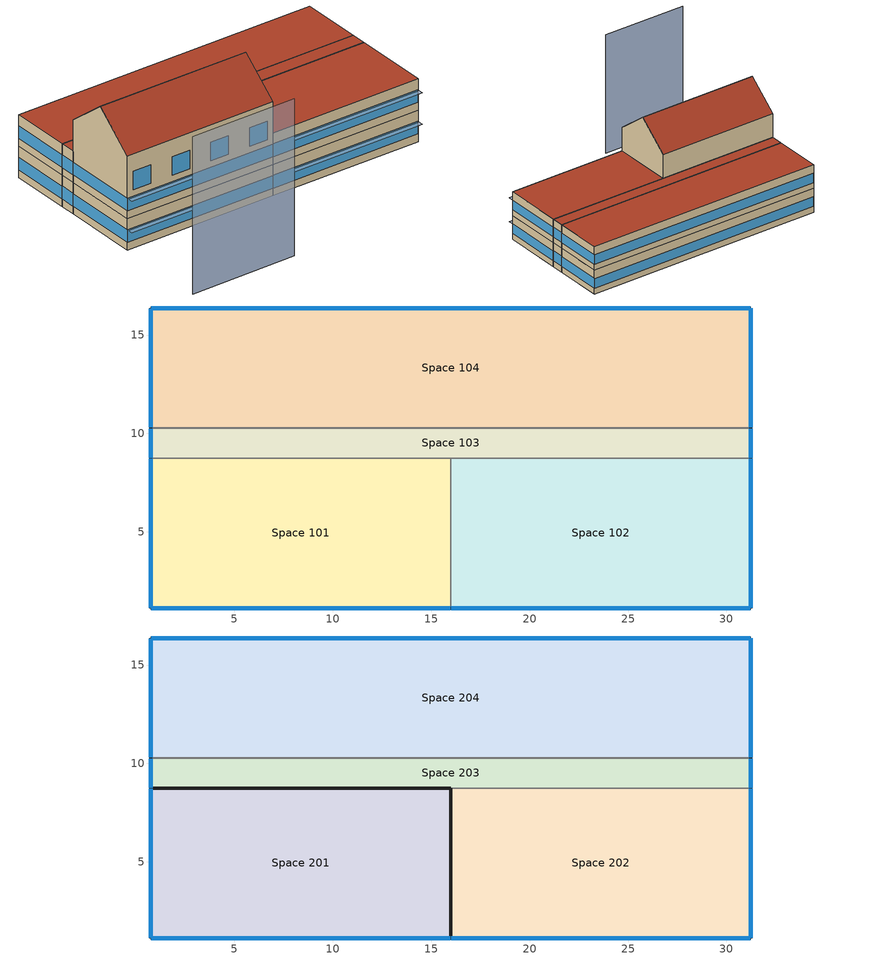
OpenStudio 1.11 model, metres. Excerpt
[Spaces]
Space 101
 floor ground: 15.99,8.75 15.99,1.13 0.75,1.13 0.75,8.75 z0
 wall outside: 0.75,8.75 0.75,1.13 15.99,1.13 z0:3.05
 wall to Space 103: 15.99,8.75 0.75,8.75 z0:3.05
 wall to Space 102: 15.99,1.13 15.99,8.75 z0:3.05
 window: 0.78,1.13 15.97,1.13 z0.76:1.98; 0.75,8.73 0.75,1.16 z0.76:1.99
Space 102
 floor ground: 31.23,8.75 31.23,1.13 15.99,1.13 15.99,8.75 z0
 wall outside: 15.99,1.13 31.23,1.13 31.23,8.75 z0:3.05
 wall to Space 103: 31.23,8.75 15.99,8.75 z0:3.05
 window: 31.23,1.16 31.23,8.73 z0.76:1.99; 16.02,1.13 31.21,1.13 z0.76:1.98
Space 103
 floor ground: 31.23,10.28 31.23,8.75 0.75,8.75 0.75,10.28 z0
 wall outside: 0.75,10.28 0.75,8.75 / 31.23,8.75 31.23,10.28 z0:3.05
 wall to Space 104: 31.23,10.28 0.75,10.28 z0:3.05
 window: 0.75,10.25 0.75,8.78 / 31.23,8.78 31.23,10.25 z0.76:2.02
Space 104
 floor ground: 31.23,16.37 31.23,10.28 0.75,10.28 0.75,16.37 z0
 wall outside: 31.23,10.28 31.23,16.37 0.75,16.37 0.75,10.28 z0:3.05
 window: 31.23,10.3 31.23,16.35 / 0.75,16.35 0.75,10.3 z0.76:1.99; 31.21,16.37 0.78,16.37 z0.76:1.98
Space 201
 floor to Space 101: 15.99,8.75 15.99,1.13 0.75,1.13 0.75,8.75 z3.05
 wall outside: 0.75,1.13 15.99,1.13 z3.05:9.14; 15.99,8.75 0.75,8.75 z6.1:9.14; 15.99,4.94,12.19 15.99,1.13,9.14 15.99,1.13,6.1 15.99,8.75,6.1 15.99,8.75,9.14; 0.75,4.94,12.19 0.75,8.75,9.14 0.75,8.75,3.05 0.75,1.13,3.05 0.75,1.13,9.14
 wall to Space 203: 15.99,8.75 0.75,8.75 z3.05:6.1
 wall to Space 202: 15.99,1.13 15.99,8.75 z3.05:6.1
 window: 0.78,1.13 15.97,1.13 z3.81:5.03; 0.75,8.73 0.75,1.16 z3.81:5.04; 1.39,1.13 3.22,1.13 / 13.58,1.13 15.41,1.13 / 5.45,1.13 7.28,1.13 / 9.52,1.13 11.34,1.13 z5.64:7.47
 roof outside: 15.99,4.94,12.19 15.99,8.75,9.14 0.75,8.75,9.14 0.75,4.94,12.19; 0.75,4.94,12.19 0.75,1.13,9.14 15.99,1.13,9.14 15.99,4.94,12.19
Space 202
 floor to Space 102: 31.23,8.75 31.23,1.13 15.99,1.13 15.99,8.75 z3.05
 wall outside: 15.99,1.13 31.23,1.13 31.23,8.75 z3.05:6.1
 wall to Space 203: 31.23,8.75 15.99,8.75 z3.05:6.1
 window: 16.02,1.13 31.21,1.13 z3.81:5.03; 31.23,1.16 31.23,8.73 z3.81:5.04
 roof outside: 31.23,1.13 31.23,8.75 15.99,8.75 15.99,1.13 z6.1
Space 203
 floor to Space 103: 31.23,10.28 31.23,8.75 0.75,8.75 0.75,10.28 z3.05
 wall outside: 0.75,10.28 0.75,8.75 / 31.23,8.75 31.23,10.28 z3.05:6.1
 wall to Space 204: 31.23,10.28 0.75,10.28 z3.05:6.1
 window: 0.75,10.25 0.75,8.78 / 31.23,8.78 31.23,10.25 z3.81:5.07
 roof outside: 31.23,8.75 31.23,10.28 0.75,10.28 0.75,8.75 z6.1
Space 204
 floor to Space 104: 31.23,16.37 31.23,10.28 0.75,10.28 0.75,16.37 z3.05
 wall outside: 31.23,10.28 31.23,16.37 0.75,16.37 0.75,10.28 z3.05:6.1
 window: 31.23,10.3 31.23,16.35 / 0.75,16.35 0.75,10.3 z3.81:5.04; 31.21,16.37 0.78,16.37 z3.81:5.03
 roof outside: 31.23,10.28 31.23,16.37 0.75,16.37 0.75,10.28 z6.1
shading: 11.42,-8.01 0.75,-8.01 z0:15.24; 31.21,0.52 31.21,1.13 16.02,1.13 16.02,0.52 z5.03; 15.97,0.52 15.97,1.13 0.78,1.13 0.78,0.52 z1.98; 31.21,0.52 31.21,1.13 16.02,1.13 16.02,0.52 z1.98; 15.97,0.52 15.97,1.13 0.78,1.13 0.78,0.52 z5.03
[Building]
Building 1: North Axis {deg}=-0; Space Type=DOE Ref 1980-2004 - LrgHotel - GuestRoom; Default Construction Set=DOE Ref 1980-2004 - CZ5b - LrgHotel
[Site]
San Francisco Intl Ap: Latitude {deg}=37.62; Longitude {deg}=-122.4; Time Zone {hr}=-8; Elevation {m}=2
[ClimateZones]
Climate Zone Institution Name 1=ASHRAE; Climate Zone Document Name 1=ANSI/ASHRAE Standard 169; Climate Zone Document Year 1=2006; Climate Zone Institution Name 2=CEC; Climate Zone Document Name 2=California Climate Zone Descriptions; Climate Zone Document Year 2=1995
[SizingPeriod:DesignDay] Barometric Pressure {Pa}=98934; Sky Clearness=0; Rain Indicator=0; Snow Indicator=0; Day of Month=21; Daylight Saving Time Indicator=0; Dry-Bulb Temperature Range Modifier Type=DefaultMultipliers
Name | Maximum Dry-Bulb Temperature {C} | Daily Dry-Bulb Temperature Range {deltaC} | Humidity Indicating Conditions at Maximum Dry-Bulb | Wind Speed {m/s} | Wind Direction {deg} | Month | Day Type | Humidity Indicating Type | Solar Model Indicator | ASHRAE Taub | ASHRAE Taud
Chicago Ohare Intl Ap Ann Clg .4% Condns WB=>MDB | 31.2 | 10.5 | 25.5 | 5.2 | 230 | 7 | SummerDesignDay | Wetbulb | ASHRAETau | 0.455 | 2.05
Chicago Ohare Intl Ap Ann Htg 99.6% Condns DB | -20 | 0 | -20 | 4.9 | 270 | 1 | WinterDesignDay | Wetbulb | ASHRAEClearSky
Chicago Ohare Intl Ap Ann Htg Wind 99.6% Condns WS=>MCDB | -3.5 | 0 | -3.5 | 12.4 | 270 | 1 | WinterDesignDay | Wetbulb | ASHRAEClearSky
Chicago Ohare Intl Ap Ann Hum_n 99.6% Condns DP=>MCDB | -19.2 | 0 | -25.7 | 4.9 | 270 | 1 | WinterDesignDay | Dewpoint | ASHRAEClearSky
Chicago Ohare Intl Ap Ann Clg .4% Condns DP=>MDB | 28.9 | 10.5 | 23.8 | 5.2 | 230 | 7 | SummerDesignDay | Dewpoint | ASHRAETau | 0.455 | 2.05
Chicago Ohare Intl Ap Ann Clg .4% Condns Enth=>MDB | 31.4 | 10.5 | 79200 | 5.2 | 230 | 7 | SummerDesignDay | Enthalpy | ASHRAETau | 0.455 | 2.05
Chicago Ohare Intl Ap Ann Clg .4% Condns DB=>MWB | 33.3 | 10.5 | 23.7 | 5.2 | 230 | 7 | SummerDesignDay | Wetbulb | ASHRAETau | 0.455 | 2.05
[Construction]
CBECS 1980-2004 ExtRoof IEAD ClimateZone 5b: Roof Membrane, IEAD NonRes Roof Insulation-3.51, Metal Decking
CBECS 1980-2004 ExtWall Mass ClimateZone 5b: 1IN Stucco, 8IN CONCRETE HW RefBldg, Mass NonRes Wall Insulation-1.26, 1/2IN Gypsum
CBECS 1980-2004 ExtWindow ClimateZone alt-lrgoff hosp 1-8: Fixed Window 5.84/0.25/0.11
ExtSlabCarpet 4in ClimateZone 1-8: MAT-CC05 4 HW CONCRETE, CP02 CARPET PAD
Exterior Door: F08 Metal surface, I01 25mm insulation board
Interior Ceiling: M11 100mm lightweight concrete, F05 Ceiling air space resistance, F16 Acoustic tile
Interior Door; Interior Partition: G05 25mm wood
Interior Floor: F16 Acoustic tile, F05 Ceiling air space resistance, M11 100mm lightweight concrete
Interior Wall: G01a 19mm gypsum board, F04 Wall air space resistance, G01a 19mm gypsum board
Interior Window: Clear 3mm
[Material] Thermal Absorptance=0.9
Name | Roughness | Thickness {m} | Conductivity {W/m-K} | Density {kg/m3} | Specific Heat {J/kg-K} | Solar Absorptance | Visible Absorptance
1/2IN Gypsum | Smooth | 0.0127 | 0.16 | 784.9 | 830 | 0.92 | 0.92
Roof Membrane | VeryRough | 0.0095 | 0.16 | 1121.29 | 1460 | 0.7 | 0.7
Metal Decking | MediumSmooth | 0.0015 | 45.006 | 7680 | 418.4 | 0.7 | 0.3
1IN Stucco | Smooth | 0.0253 | 0.6918 | 1858 | 837 | 0.92 | 0.92
8IN CONCRETE HW RefBldg | Rough | 0.2032 | 1.311 | 2240 | 836.8 | 0.7 | 0.7
IEAD NonRes Roof Insulation-3.51 | MediumRough | 0.159569 | 0.049 | 265 | 836.8 | 0.7 | 0.7
Mass NonRes Wall Insulation-1.26 | MediumRough | 0.0410299 | 0.049 | 265 | 836.8 | 0.7 | 0.7
MAT-CC05 4 HW CONCRETE | Rough | 0.1016 | 1.311 | 2240 | 836.8 | 0.7 | 0.7
F08 Metal surface | Smooth | 0.0008 | 45.28 | 7824 | 500 | 0.7 | 0.7
I01 25mm insulation board | MediumRough | 0.0254 | 0.03 | 43 | 1210 | 0.7 | 0.7
M11 100mm lightweight concrete | MediumRough | 0.1016 | 0.53 | 1280 | 840 | 0.7 | 0.7
F16 Acoustic tile | MediumSmooth | 0.0191 | 0.06 | 368 | 590 | 0.7 | 0.7
G05 25mm wood | MediumSmooth | 0.0254 | 0.15 | 608 | 1630 | 0.7 | 0.7
G01a 19mm gypsum board | MediumSmooth | 0.019 | 0.16 | 800 | 1090 | 0.7 | 0.7
[Material:NoMass]
CP02 CARPET PAD: Roughness=Smooth; Thermal Resistance {m2-K/W}=0.1; Thermal Absorptance=0.9; Solar Absorptance=0.7; Visible Absorptance=0.8
[WindowMaterial:Glazing]
Clear 3mm: Optical Data Type=SpectralAverage; Thickness {m}=0.003; Solar Transmittance at Normal Incidence=0.837; Front Side Solar Reflectance at Normal Incidence=0.075; Back Side Solar Reflectance at Normal Incidence=0; Visible Transmittance at Normal Incidence=0.898; Front Side Visible Reflectance at Normal Incidence=0.081; Back Side Visible Reflectance at Normal Incidence=0; Infrared Transmittance at Normal Incidence=0; Front Side Infrared Hemispherical Emissivity=0.84; Back Side Infrared Hemispherical Emissivity=0.84; Conductivity {W/m-K}=0.9; Dirt Correction Factor for Solar and Visible Transmittance=1; Solar Diffusing=Yes
[WindowMaterial:SimpleGlazingSystem]
Fixed Window 5.84/0.25/0.11: U-Factor {W/m2-K}=5.84; Solar Heat Gain Coefficient=0.25; Visible Transmittance=0.11
[Material:AirGap]
Name | Thermal Resistance {m2-K/W}
F05 Ceiling air space resistance | 0.18
F04 Wall air space resistance | 0.15
[DefaultConstructionSet]
DOE Ref 1980-2004 - CZ5b - LrgHotel: Default Exterior Surface Constructions=Default Surface Constructions 85; Default Interior Surface Constructions=Default Surface Constructions 86; Default Ground Contact Surface Constructions=Default Surface Constructions 87; Default Exterior SubSurface Constructions=Default Sub Surface Constructions 57; Default Interior SubSurface Constructions=Default Sub Surface Constructions 58; Interior Partition Construction=Interior Partition
[DefaultSurfaceConstructions]
Name | Floor Construction | Wall Construction | Roof Ceiling Construction
Default Surface Constructions 85 | ExtSlabCarpet 4in ClimateZone 1-8 | CBECS 1980-2004 ExtWall Mass ClimateZone 5b | CBECS 1980-2004 ExtRoof IEAD ClimateZone 5b
Default Surface Constructions 86 | Interior Floor | Interior Wall | Interior Ceiling
Default Surface Constructions 87 | ExtSlabCarpet 4in ClimateZone 1-8 | ExtSlabCarpet 4in ClimateZone 1-8 | ExtSlabCarpet 4in ClimateZone 1-8
[DefaultSubSurfaceConstructions]
Name | Fixed Window Construction | Operable Window Construction | Door Construction | Tubular Daylight Dome Construction | Tubular Daylight Diffuser Construction
Default Sub Surface Constructions 57 | CBECS 1980-2004 ExtWindow ClimateZone alt-lrgoff hosp 1-8 | CBECS 1980-2004 ExtWindow ClimateZone alt-lrgoff hosp 1-8 | Exterior Door | Interior Window | Interior Window
Default Sub Surface Constructions 58 | Interior Window | Interior Window | Interior Door
[DefaultScheduleSet] People Activity Level Schedule=LargeHotel Activity; Lighting Schedule=LargeHotel Bldg Light; Infiltration Schedule=LargeHotel Infil Quarter On
Name | Number of People Schedule | Electric Equipment Schedule
DOE Ref 1980-2004 - LrgHotel - Corridor Schedule Set | LargeHotel Bldg Occ
DOE Ref 1980-2004 - LrgHotel - GuestRoom Schedule Set | LargeHotel GuestRoom Occ | LargeHotel GuestRoom Equip
DOE Ref 1980-2004 - LrgHotel - Lobby Schedule Set; DOE Ref 1980-2004 - LrgHotel - Retail Schedule Set | LargeHotel Bldg Occ | LargeHotel Bldg Equip
[Lights:Definition] Design Level Calculation Method=Watts/Area
Name | Watts per Space Floor Area {W/m2}
189.1-2009 - LrgHotel - Lobby - CZ4-8 Lights Definition | 10.6563
DOE Ref 1980-2004 - LrgHotel - Corridor Lights Definition | 13.132
DOE Ref 1980-2004 - LrgHotel - GuestRoom Lights Definition | 19.0521
DOE Ref 1980-2004 - LrgHotel - Retail Lights Definition | 38.1042
[DesignSpecification:OutdoorAir] Outdoor Air Method=Sum
Name | Outdoor Air Flow per Floor Area {m3/s-m2} | Outdoor Air Flow per Person {m3/s-person}
DOE Ref 1980-2004 - LrgHotel - Corridor Ventilation | 0.000254
DOE Ref 1980-2004 - LrgHotel - GuestRoom Ventilation; DOE Ref 1980-2004 - LrgHotel - Lobby Ventilation |  | 0.00707921
DOE Ref 1980-2004 - LrgHotel - Retail Ventilation | 0.001524
[People:Definition] Number of People Calculation Method=People/Area; Fraction Radiant=0.3
Name | People per Space Floor Area {person/m2}
DOE Ref 1980-2004 - LrgHotel - Corridor People Definition | 0.0107639
DOE Ref 1980-2004 - LrgHotel - GuestRoom People Definition | 0.0384272
DOE Ref 1980-2004 - LrgHotel - Lobby People Definition | 0.322917
DOE Ref 1980-2004 - LrgHotel - Retail People Definition | 0.161459
[ElectricEquipment:Definition] Design Level Calculation Method=Watts/Area
Name | Watts per Space Floor Area {W/m2}
DOE Ref 1980-2004 - LrgHotel - GuestRoom Electric Equipment Definition | 14.316
DOE Ref 1980-2004 - LrgHotel - Lobby Electric Equipment Definition | 8.07293
DOE Ref 1980-2004 - LrgHotel - Retail Electric Equipment Definition | 10.7639
[ThermostatSetpoint:DualSetpoint] Heating Setpoint Temperature Schedule=LargeHotel HtgSetp; Cooling Setpoint Temperature Schedule=LargeHotel ClgSetp
Thermal Zone 1 Thermostat; Thermal Zone 2 Thermostat; Thermal Zone 3 Thermostat; Thermal Zone 4 Thermostat; Thermal Zone 5 Thermostat
[SpaceType] Standards Building Type=LargeHotel
Name | Default Schedule Set | Design Specification Outdoor Air Object | Standards Space Type
DOE Ref 1980-2004 - LrgHotel - Corridor | DOE Ref 1980-2004 - LrgHotel - Corridor Schedule Set | DOE Ref 1980-2004 - LrgHotel - Corridor Ventilation | Corridor
DOE Ref 1980-2004 - LrgHotel - GuestRoom | DOE Ref 1980-2004 - LrgHotel - GuestRoom Schedule Set | DOE Ref 1980-2004 - LrgHotel - GuestRoom Ventilation | GuestRoom
DOE Ref 1980-2004 - LrgHotel - Lobby | DOE Ref 1980-2004 - LrgHotel - Lobby Schedule Set | DOE Ref 1980-2004 - LrgHotel - Lobby Ventilation | Lobby
DOE Ref 1980-2004 - LrgHotel - Retail | DOE Ref 1980-2004 - LrgHotel - Retail Schedule Set | DOE Ref 1980-2004 - LrgHotel - Retail Ventilation | Retail
[Lights]
Name | Lights Definition | Space or SpaceType
DOE Ref 1980-2004 - LrgHotel - Corridor Lights | DOE Ref 1980-2004 - LrgHotel - Corridor Lights Definition | DOE Ref 1980-2004 - LrgHotel - Corridor
DOE Ref 1980-2004 - LrgHotel - GuestRoom Lights | DOE Ref 1980-2004 - LrgHotel - GuestRoom Lights Definition | DOE Ref 1980-2004 - LrgHotel - GuestRoom
DOE Ref 1980-2004 - LrgHotel - Lobby Lights | 189.1-2009 - LrgHotel - Lobby - CZ4-8 Lights Definition | DOE Ref 1980-2004 - LrgHotel - Lobby
DOE Ref 1980-2004 - LrgHotel - Retail Lights | DOE Ref 1980-2004 - LrgHotel - Retail Lights Definition | DOE Ref 1980-2004 - LrgHotel - Retail
[People]
Name | People Definition | Space or SpaceType
DOE Ref 1980-2004 - LrgHotel - Corridor People | DOE Ref 1980-2004 - LrgHotel - Corridor People Definition | DOE Ref 1980-2004 - LrgHotel - Corridor
DOE Ref 1980-2004 - LrgHotel - GuestRoom People | DOE Ref 1980-2004 - LrgHotel - GuestRoom People Definition | DOE Ref 1980-2004 - LrgHotel - GuestRoom
DOE Ref 1980-2004 - LrgHotel - Lobby People | DOE Ref 1980-2004 - LrgHotel - Lobby People Definition | DOE Ref 1980-2004 - LrgHotel - Lobby
DOE Ref 1980-2004 - LrgHotel - Retail People | DOE Ref 1980-2004 - LrgHotel - Retail People Definition | DOE Ref 1980-2004 - LrgHotel - Retail
[SpaceInfiltration:DesignFlowRate] Design Flow Rate Calculation Method=Flow/ExteriorArea; Flow per Exterior Surface Area {m3/s-m2}=0.00113386
Name | Space or SpaceType
DOE Ref 1980-2004 - LrgHotel - Corridor Infiltration | DOE Ref 1980-2004 - LrgHotel - Corridor
DOE Ref 1980-2004 - LrgHotel - GuestRoom Infiltration | DOE Ref 1980-2004 - LrgHotel - GuestRoom
DOE Ref 1980-2004 - LrgHotel - Lobby Infiltration | DOE Ref 1980-2004 - LrgHotel - Lobby
DOE Ref 1980-2004 - LrgHotel - Retail Infiltration | DOE Ref 1980-2004 - LrgHotel - Retail
[ElectricEquipment]
Name | Electric Equipment Definition | Space or SpaceType
DOE Ref 1980-2004 - LrgHotel - GuestRoom Electric Equipment | DOE Ref 1980-2004 - LrgHotel - GuestRoom Electric Equipment Definition | DOE Ref 1980-2004 - LrgHotel - GuestRoom
DOE Ref 1980-2004 - LrgHotel - Lobby Electric Equipment | DOE Ref 1980-2004 - LrgHotel - Lobby Electric Equipment Definition | DOE Ref 1980-2004 - LrgHotel - Lobby
DOE Ref 1980-2004 - LrgHotel - Retail Electric Equipment | DOE Ref 1980-2004 - LrgHotel - Retail Electric Equipment Definition | DOE Ref 1980-2004 - LrgHotel - Retail
[BuildingStory] Nominal Floor to Floor Height {m}=3.048
Name | Nominal Z Coordinate {m}
Building Story 1 | 0
Building Story 2 | 3.048
[Space]
Name | Building Story | Thermal Zone | Space Type
Space 101; Space 102 | Building Story 1 | Thermal Zone 1
Space 103 | Building Story 1 | Thermal Zone 3 | DOE Ref 1980-2004 - LrgHotel - Corridor
Space 104 | Building Story 1 | Thermal Zone 4 | DOE Ref 1980-2004 - LrgHotel - Lobby
Space 201; Space 202 | Building Story 2 | Thermal Zone 2
Space 203 | Building Story 2 | Thermal Zone 5 | DOE Ref 1980-2004 - LrgHotel - Corridor
Space 204 | Building Story 2 | Thermal Zone 5 | DOE Ref 1980-2004 - LrgHotel - Retail
[ThermalZone] Use Ideal Air Loads=Yes
Name | Thermostat
Thermal Zone 1 | Thermal Zone 1 Thermostat
Thermal Zone 2 | Thermal Zone 2 Thermostat
Thermal Zone 3 | Thermal Zone 3 Thermostat
Thermal Zone 4 | Thermal Zone 4 Thermostat
Thermal Zone 5 | Thermal Zone 5 Thermostat
[Sizing:Zone] Zone Cooling Design Supply Air Temperature Input Method=SupplyAirTemperature; Zone Cooling Design Supply Air Temperature {C}=14; Zone Cooling Design Supply Air Temperature Difference {deltaC}=11.11; Zone Heating Design Supply Air Temperature Input Method=SupplyAirTemperature; Zone Heating Design Supply Air Temperature {C}=40; Zone Heating Design Supply Air Temperature Difference {deltaC}=11.11; Zone Cooling Design Supply Air Humidity Ratio {kg-H2O/kg-air}=0.0085; Zone Heating Design Supply Air Humidity Ratio {kg-H2O/kg-air}=0.008; Cooling Design Air Flow Method=DesignDay; Heating Design Air Flow Method=DesignDay; Account for Dedicated Outdoor Air System=No; Dedicated Outdoor Air System Control Strategy=NeutralSupplyAir; Dedicated Outdoor Air Low Setpoint Temperature for Design {C}=Autosize; Dedicated Outdoor Air High Setpoint Temperature for Design {C}=Autosize
Thermal Zone 1; Thermal Zone 2; Thermal Zone 3; Thermal Zone 4; Thermal Zone 5
[Schedule:Ruleset]
Name | Default Day Schedule | Summer Design Day Schedule | Winter Design Day Schedule
LargeHotel Bldg Light | LargeHotel Bldg Light Default Schedule | LargeHotel Bldg Light Summer Design Day | LargeHotel Bldg Light Winter Design Day
LargeHotel Bldg Occ | LargeHotel Bldg Occ Default Schedule | LargeHotel Bldg Occ Summer Design Day | LargeHotel Bldg Occ Winter Design Day
LargeHotel Activity | LargeHotel Activity Default Schedule | LargeHotel Activity Summer Design Day | LargeHotel Activity Winter Design Day
LargeHotel Infil Quarter On | LargeHotel Infil Quarter On Default Schedule | LargeHotel Infil Quarter On Summer Design Day | LargeHotel Infil Quarter On Winter Design Day
LargeHotel Bldg Equip | LargeHotel Bldg Equip Default Schedule | LargeHotel Bldg Equip Summer Design Day | LargeHotel Bldg Equip Winter Design Day
LargeHotel HtgSetp | LargeHotel HtgSetp Default Schedule | LargeHotel HtgSetp Summer Design Day | LargeHotel HtgSetp Winter Design Day
LargeHotel ClgSetp | LargeHotel ClgSetp Default Schedule | LargeHotel ClgSetp Summer Design Day | LargeHotel ClgSetp Winter Design Day
LargeHotel GuestRoom Occ | LargeHotel GuestRoom Occ Default Schedule | LargeHotel GuestRoom Occ Summer Design Day | LargeHotel GuestRoom Occ Winter Design Day
LargeHotel GuestRoom Equip | LargeHotel GuestRoom Equip Default Schedule | LargeHotel GuestRoom Equip Summer Design Day | LargeHotel GuestRoom Equip Winter Design Day
[Schedule:Day]
LargeHotel Bldg Light Default Schedule: 1, 0, 0.2, 2, 0, 0.15, 5, 0, 0.1, 6, 0, 0.2, 7, 0, 0.4, 8, 0, 0.5, 10, 0, 0.4, 18, 0, 0.25, 19, 0, 0.6, 20, 0, 0.8, 21, 0, 0.9, 22, 0, 0.8, 23, 0, 0.6, 24, 0, 0.3
LargeHotel Bldg Light Summer Design Day; LargeHotel Bldg Occ Summer Design Day; LargeHotel Bldg Equip Summer Design Day; LargeHotel GuestRoom Occ Summer Design Day; LargeHotel GuestRoom Equip Summer Design Day: 24, 0, 1
LargeHotel Bldg Light Winter Design Day; LargeHotel Bldg Occ Winter Design Day; LargeHotel Bldg Equip Winter Design Day; LargeHotel GuestRoom Occ Winter Design Day; LargeHotel GuestRoom Equip Winter Design Day: 24, 0, 0
LargeHotel Bldg Light Rule 1 Day Schedule: 2, 0, 0.3, 6, 0, 0.2, 7, 0, 0.3, 9, 0, 0.4, 13, 0, 0.3, 18, 0, 0.2, 19, 0, 0.5, 20, 0, 0.7, 21, 0, 0.8, 22, 0, 0.6, 23, 0, 0.5, 24, 0, 0.3
LargeHotel Bldg Light Rule 2 Day Schedule: 2, 0, 0.2, 6, 0, 0.1, 8, 0, 0.3, 10, 0, 0.4, 11, 0, 0.3, 18, 0, 0.25, 19, 0, 0.6, 22, 0, 0.7, 23, 0, 0.6, 24, 0, 0.3
LargeHotel Bldg Occ Default Schedule: 6, 0, 0.9, 7, 0, 0.7, 9, 0, 0.4, 15, 0, 0.2, 16, 0, 0.3, 19, 0, 0.5, 21, 0, 0.7, 22, 0, 0.8, 24, 0, 0.9
LargeHotel Bldg Occ Rule 1 Day Schedule: 8, 0, 0.7, 11, 0, 0.5, 13, 0, 0.3, 16, 0, 0.2, 17, 0, 0.3, 19, 0, 0.4, 21, 0, 0.6, 24, 0, 0.8
LargeHotel Bldg Occ Rule 2 Day Schedule: 6, 0, 0.9, 7, 0, 0.7, 9, 0, 0.5, 17, 0, 0.3, 18, 0, 0.5, 21, 0, 0.6, 24, 0, 0.7
LargeHotel Activity Default Schedule; LargeHotel Activity Summer Design Day; LargeHotel Activity Winter Design Day: 24, 0, 120
LargeHotel Infil Quarter On Default Schedule; LargeHotel Infil Quarter On Summer Design Day; LargeHotel Infil Quarter On Winter Design Day: 24, 0, 0.25
LargeHotel Bldg Equip Default Schedule: 1, 0, 0.3, 2, 0, 0.25, 5, 0, 0.2, 6, 0, 0.3, 7, 0, 0.5, 8, 0, 0.6, 10, 0, 0.5, 18, 0, 0.35, 19, 0, 0.7, 20, 0, 0.9, 21, 0, 0.95, 22, 0, 0.9, 23, 0, 0.7, 24, 0, 0.4
LargeHotel Bldg Equip Rule 1 Day Schedule: 2, 0, 0.4, 6, 0, 0.3, 7, 0, 0.4, 9, 0, 0.5, 13, 0, 0.4, 18, 0, 0.3, 19, 0, 0.6, 20, 0, 0.8, 21, 0, 0.9, 22, 0, 0.7, 23, 0, 0.6, 24, 0, 0.4
LargeHotel Bldg Equip Rule 2 Day Schedule: 2, 0, 0.3, 6, 0, 0.2, 8, 0, 0.4, 10, 0, 0.5, 11, 0, 0.4, 18, 0, 0.35, 19, 0, 0.7, 22, 0, 0.8, 23, 0, 0.7, 24, 0, 0.4
LargeHotel HtgSetp Default Schedule; LargeHotel HtgSetp Summer Design Day; LargeHotel HtgSetp Winter Design Day: 7, 0, 16, 24, 0, 21
LargeHotel ClgSetp Default Schedule; LargeHotel ClgSetp Summer Design Day; LargeHotel ClgSetp Winter Design Day: 7, 0, 30, 24, 0, 24
LargeHotel GuestRoom Occ Default Schedule: 6, 0, 0.65, 7, 0, 0.5, 9, 0, 0.28, 15, 0, 0.13, 16, 0, 0.2, 19, 0, 0.35, 21, 0, 0.5, 22, 0, 0.58, 24, 0, 0.65
LargeHotel GuestRoom Occ Rule 1 Day Schedule: 6, 0, 0.65, 7, 0, 0.5, 9, 0, 0.34, 17, 0, 0.2, 18, 0, 0.34, 19, 0, 0.35, 21, 0, 0.65, 24, 0, 0.5
LargeHotel GuestRoom Equip Default Schedule: 6, 0, 0.2, 7, 0, 0.62, 8, 0, 0.9, 10, 0, 0.43, 17, 0, 0.26, 19, 0, 0.51, 20, 0, 0.49, 21, 0, 0.66, 22, 0, 0.7, 23, 0, 0.35, 24, 0, 0.2
LargeHotel GuestRoom Equip Rule 1 Day Schedule: 6, 0, 0.2, 7, 0, 0.3, 8, 0, 0.62, 9, 0, 0.9, 10, 0, 0.62, 17, 0, 0.29, 18, 0, 0.43, 19, 0, 0.51, 20, 0, 0.49, 21, 0, 0.66, 22, 0, 0.7, 23, 0, 0.35, 24, 0, 0.2
[Schedule:Rule] Apply Monday=No; Apply Tuesday=No; Apply Wednesday=No; Apply Thursday=No; Apply Friday=No; Date Specification Type=DateRange; Start Month=1; Start Day=1; End Month=12; End Day=31
Name | Schedule Ruleset | Rule Order | Day Schedule | Apply Sunday | Apply Saturday
LargeHotel Bldg Light Rule 1 | LargeHotel Bldg Light | 0 | LargeHotel Bldg Light Rule 1 Day Schedule | Yes | No
LargeHotel Bldg Light Rule 2 | LargeHotel Bldg Light | 1 | LargeHotel Bldg Light Rule 2 Day Schedule | No | Yes
LargeHotel Bldg Occ Rule 1 | LargeHotel Bldg Occ | 0 | LargeHotel Bldg Occ Rule 1 Day Schedule | Yes | No
LargeHotel Bldg Occ Rule 2 | LargeHotel Bldg Occ | 1 | LargeHotel Bldg Occ Rule 2 Day Schedule | No | Yes
LargeHotel Bldg Equip Rule 1 | LargeHotel Bldg Equip | 0 | LargeHotel Bldg Equip Rule 1 Day Schedule | Yes | No
LargeHotel Bldg Equip Rule 2 | LargeHotel Bldg Equip | 1 | LargeHotel Bldg Equip Rule 2 Day Schedule | No | Yes
LargeHotel GuestRoom Occ Rule 1 | LargeHotel GuestRoom Occ | 0 | LargeHotel GuestRoom Occ Rule 1 Day Schedule | Yes | Yes
LargeHotel GuestRoom Equip Rule 1 | LargeHotel GuestRoom Equip | 0 | LargeHotel GuestRoom Equip Rule 1 Day Schedule | Yes | Yes
